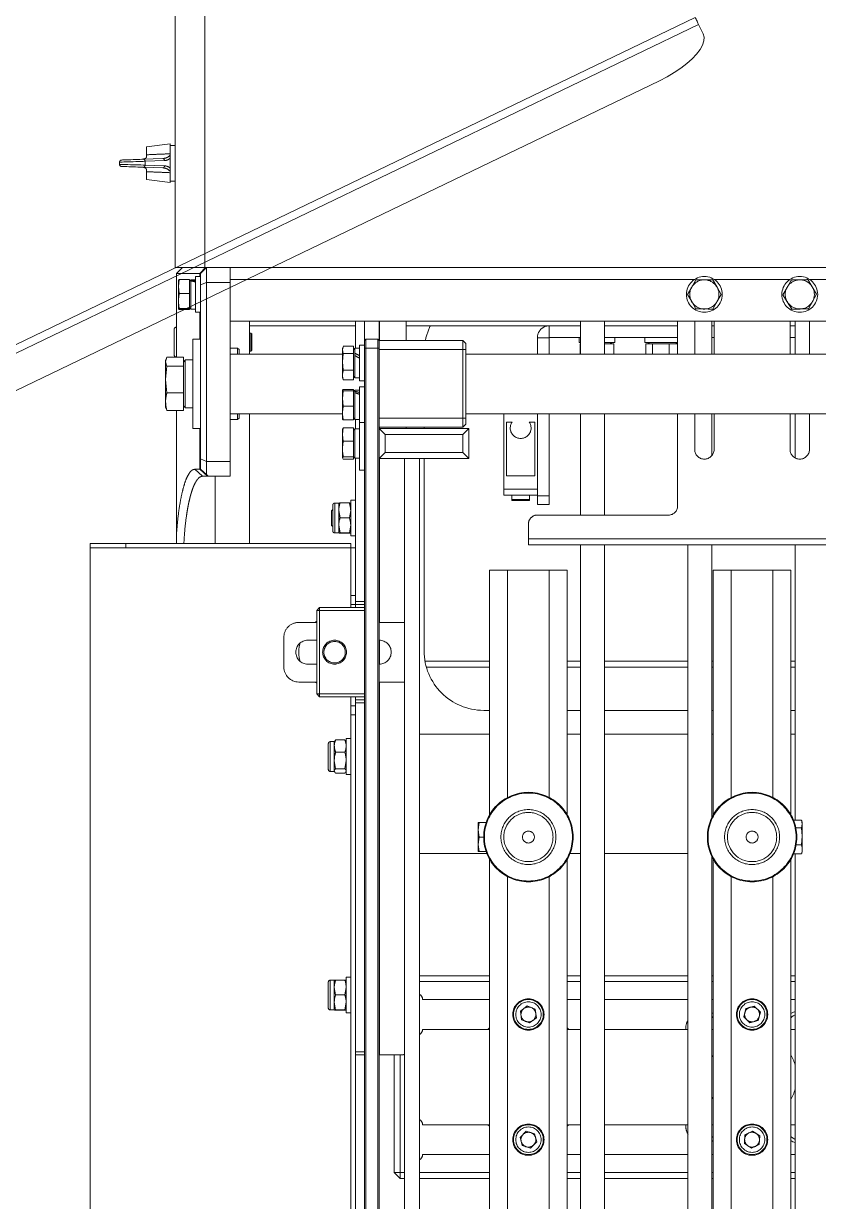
# Model space of a CAD drawing. Extents: x -681219 to -550379, y -242630 to -158199.
# Drawn here: x -668272.7 to -668006.2, y -214919 to -214524 of the extents above; entities that cross this region are included whole.
import ezdxf

# ---------------------------------------------------------------- set-up
doc = ezdxf.new("R2010")
doc.units = 0
doc.header["$LTSCALE"] = 1000
doc.linetypes.add('DASHED2', pattern=[9.525, 6.35, -3.175])
doc.linetypes.add('HIDDEN', pattern=[9.525, 6.35, -3.175])
doc.layers.get('0').update_dxf_attribs({"linetype": 'CONTINUOUS'})
doc.layers.add('future', color=4, linetype='DASHED2', lineweight=0)

# ---------------------------------------------------------------- blocks, each defined once
blk = doc.blocks.new('A$Caddf9ae6')
at = {"color": 0, "linetype": 'HIDDEN'}
for p, q in [((-707.5, 613.5), (-707.5, 263.5)), ((-693.5, 457.82), (-693.5, 613.5)), ((-689.5, 613.5), (-689.5, 263.5)), ((-738.5, 534.5), (-738.5, 342.5)), ((-718.5, 342.5), (-718.5, 534.5)), ((-782.5, 363.5), (-782.5, 513.5)), ((-780.49, 513.5), (-780.49, 363.5)), ((-700.85, 458.79), (-703.33, 457.43)), ((-701.1, 458.7), (-701.39, 458.51)), ((-700.36, 459.08), (-701.1, 458.7)), ((-698.37, 460.15), (-700.85, 458.79)), ((-695.96, 458.68), (-698.37, 460.15)), ((-693.55, 457.21), (-695.96, 458.68)), ((-886, 455.1), (-886.14, 455.07)), ((-886.14, 452.4), (-886.14, 455.07)), ((-885.39, 455.35), (-886.01, 455.13)), ((-884.61, 455.35), (-885.39, 455.35)), ((-884.61, 455.35), (-880.26, 455.35)), ((-883.08, 455.07), (-880.26, 455.35)), ((-883.08, 453.28), (-883.08, 455.07)), ((-880.26, 455.35), (-877.44, 455.07)), ((-876.15, 455.35), (-880.26, 455.35)), ((-877.44, 455.07), (-876.15, 455.35)), ((-877.44, 453.19), (-877.44, 455.07)), ((-876.15, 455.35), (-874.86, 455.07)), ((-875.61, 455.35), (-876.15, 455.35)), ((-874.99, 455.13), (-875.61, 455.35)), ((-874.86, 452.4), (-874.86, 455.07)), ((-738.5, 457.75), (-750.5, 457.75)), ((-707.5, 457.75), (-718.5, 457.75)), ((-703.44, 454.64), (-703.43, 454.17)), ((-693.6, 453.9), (-693.56, 454.49)), ((-693.56, 454.49), (-693.59, 455.02)), ((-1125.61, 453), (-886.14, 453)), ((-1123.02, 451.5), (-887.98, 451.5)), ((-995, 451.5), (-995, 453)), ((-993, 453), (-993, 451.5)), ((-987, 453), (-987, 451.5)), ((-982.68, 452.2), (-982.99, 453)), ((-982.29, 451.5), (-982.68, 452.2)), ((-981.89, 453), (-981.49, 452.3)), ((-981.77, 452.88), (-981.82, 453)), ((-981.49, 452.3), (-981.77, 452.88)), ((-981.13, 451.77), (-981.49, 452.3)), ((-981.49, 452.3), (-981.02, 451.5)), ((-980.9, 451.5), (-981.13, 451.77)), ((-977, 451.5), (-977, 453)), ((-945, 453), (-945, 451.5)), ((-941.1, 451.5), (-940.87, 451.77)), ((-940.98, 451.5), (-940.52, 452.3)), ((-940.87, 451.77), (-940.52, 452.3)), ((-940.52, 452.3), (-940.11, 453)), ((-940.23, 452.88), (-940.52, 452.3)), ((-940.18, 453), (-940.23, 452.88)), ((-939.32, 452.2), (-939.71, 451.5)), ((-939.01, 453), (-939.32, 452.2)), ((-935, 451.5), (-935, 453)), ((-929, 451.5), (-929, 453)), ((-927, 453), (-927, 451.5)), ((-874.86, 453), (-782.5, 453)), ((-873.02, 451.5), (-791, 451.5)), ((-846, 453), (-846, 451.5)), ((-838, 451.5), (-838, 453)), ((-823.5, 451.5), (-823.5, 453)), ((-821.5, 453), (-821.5, 451.5)), ((-791, 445.5), (-791, 451.5)), ((-753.38, 453), (-738.5, 453)), ((-750.5, 451.25), (-738.5, 451.25)), ((-718.5, 453), (-707.5, 453)), ((-718.5, 451.25), (-707.5, 451.25)), ((-713, 451.25), (-713, 453)), ((-709, 451.25), (-709, 453)), ((-703.45, 451.79), (-701.04, 450.32)), ((-696.15, 450.21), (-693.67, 451.57)), ((-693.5, 425.82), (-693.5, 451.18)), ((-701.04, 450.32), (-698.63, 448.85)), ((-698.63, 448.85), (-696.15, 450.21)), ((-1117.23, 445.5), (-893.77, 445.5)), ((-867.23, 445.5), (-791, 445.5)), ((-791, 431.5), (-791, 445.5)), ((-984.88, 438.31), (-983.6, 440.9)), ((-983.6, 440.9), (-980.72, 441.09)), ((-980.72, 441.09), (-979.12, 438.69)), ((-979.12, 438.69), (-980.4, 436.1)), ((-942.79, 437.75), (-942.04, 440.54)), ((-942.04, 440.54), (-939.25, 441.29)), ((-939.25, 441.29), (-937.21, 439.25)), ((-937.21, 439.25), (-937.96, 436.46)), ((-983.28, 435.91), (-984.88, 438.31)), ((-980.4, 436.1), (-983.28, 435.91)), ((-940.75, 435.71), (-942.79, 437.75)), ((-937.96, 436.46), (-940.75, 435.71)), ((-1117.23, 431.5), (-893.77, 431.5)), ((-867.23, 431.5), (-791, 431.5)), ((-791, 425.5), (-791, 431.5)), ((-700.96, 426.73), (-703.4, 425.31)), ((-698.52, 428.15), (-700.96, 426.73)), ((-696.07, 426.74), (-698.52, 428.15)), ((-693.62, 425.34), (-696.07, 426.74)), ((-887.04, 425), (-1123.96, 425)), ((-1123.02, 425.5), (-887.98, 425.5)), ((-995, 425), (-995, 425.5)), ((-993, 425.5), (-993, 425)), ((-987, 425.5), (-987, 425)), ((-982.29, 425.5), (-982.58, 425)), ((-981.02, 425.5), (-981.31, 425)), ((-981.29, 425), (-981.13, 425.23)), ((-981.13, 425.23), (-980.9, 425.5)), ((-977, 425), (-977, 425.5)), ((-968.48, 425.5), (-967.54, 425)), ((-954.46, 425), (-953.52, 425.5)), ((-945, 425.5), (-945, 425)), ((-941.1, 425.5), (-940.87, 425.23)), ((-940.69, 425), (-940.98, 425.5)), ((-940.87, 425.23), (-940.71, 425)), ((-939.71, 425.5), (-939.68, 425.47)), ((-939.68, 425.47), (-939.42, 425)), ((-935, 425), (-935, 425.5)), ((-929, 425), (-929, 425.5)), ((-927, 425.5), (-927, 425)), ((-782.5, 425), (-873.96, 425)), ((-873.02, 425.5), (-791, 425.5)), ((-846, 425.5), (-846, 425)), ((-838, 425), (-838, 425.5)), ((-823.5, 425), (-823.5, 425.5)), ((-821.5, 425.5), (-821.5, 425)), ((-738.5, 425), (-752.58, 425)), ((-738.5, 425.75), (-750.5, 425.75)), ((-707.5, 425.75), (-718.5, 425.75)), ((-707.5, 425), (-718.5, 425)), ((-713, 425), (-713, 425.75)), ((-709, 425), (-709, 425.75)), ((-693.56, 422.49), (-693.59, 423.07)), ((-750.5, 419.25), (-738.5, 419.25)), ((-730.06, 167), (-607.95, 420.55)), ((-605.62, 419.43), (-727.58, 166.2)), ((-718.5, 419.25), (-707.5, 419.25)), ((-703.44, 422.63), (-703.43, 422.13)), ((-703.38, 419.66), (-700.93, 418.26)), ((-696.04, 418.27), (-693.6, 419.69)), ((-693.59, 421.96), (-693.56, 422.49)), ((-693.5, 263.5), (-693.5, 419.18)), ((-611.15, 422.1), (-607.95, 420.55)), ((-1186.5, 417), (-782.5, 417)), ((-995, 389), (-995, 417)), ((-993, 417), (-993, 389)), ((-987, 417), (-987, 389)), ((-977.25, 416.25), (-977, 416.26)), ((-977, 389), (-977, 417)), ((-945, 417), (-945, 389)), ((-935, 389), (-935, 417)), ((-929, 389), (-929, 417)), ((-927, 417), (-927, 389)), ((-886, 417), (-886, 389)), ((-846, 417), (-846, 389)), ((-838, 389), (-838, 417)), ((-823.5, 389), (-823.5, 417)), ((-821.5, 417), (-821.5, 389)), ((-701.24, 418.39), (-700.68, 418.07)), ((-700.93, 418.26), (-698.48, 416.85)), ((-698.48, 416.85), (-696.04, 418.27)), ((-769.5, 413.5), (-738.5, 413.5)), ((-718.5, 413.5), (-707.5, 413.5)), ((-715.1, 413.5), (-715.1, 412.82)), ((-714.6, 412.94), (-715.1, 413.44)), ((-715.1, 412.82), (-715.1, 411.97)), ((-715.1, 411.97), (-715.1, 410.68)), ((-714.6, 413.5), (-714.6, 402.5)), ((-713, 389), (-713, 413.5)), ((-709, 389), (-709, 413.5)), ((-772.5, 366.5), (-772.5, 410.5)), ((-740.28, 171.92), (-626.85, 407.46)), ((-718.5, 410.42), (-718.47, 410.68)), ((-715.1, 410.68), (-718.47, 410.68)), ((-715.1, 410.68), (-715.1, 408.57)), ((-715.1, 408.57), (-715.1, 407.18)), ((-715.1, 407.18), (-715.1, 405.08)), ((-718.47, 405.08), (-718.5, 405.34)), ((-715.1, 405.08), (-718.47, 405.08)), ((-715.1, 405.08), (-715.1, 404.26)), ((-715.1, 403.56), (-714.6, 404.06)), ((-715.1, 403.72), (-715.1, 402.9)), ((-715.1, 402.9), (-718.47, 402.9)), ((-714.6, 402.5), (-713, 402.5)), ((-715.1, 392.1), (-718.47, 392.1)), ((-715.1, 392.1), (-715.1, 390.82)), ((-714.6, 390.94), (-715.1, 391.44)), ((-714.6, 392.5), (-714.6, 389)), ((-713, 392.5), (-714.6, 392.5)), ((-782.5, 389), (-1186.5, 389)), ((-738.5, 389), (-772.5, 389)), ((-707.5, 389), (-718.5, 389)), ((-715.1, 390.82), (-715.1, 389.97)), ((-715.1, 389.97), (-715.1, 389)), ((-1192.5, 381), (-782.5, 381)), ((-995, 376.5), (-995, 381)), ((-993, 381), (-993, 376.5)), ((-987, 381), (-987, 376.5)), ((-977, 376.5), (-977, 381)), ((-945, 381), (-945, 376.5)), ((-935, 376.5), (-935, 381)), ((-929, 376.5), (-929, 381)), ((-927, 381), (-927, 376.5)), ((-886, 381), (-886, 377.46)), ((-846, 381), (-846, 376.5)), ((-838, 376.5), (-838, 381)), ((-823.5, 376.5), (-823.5, 381)), ((-821.5, 381), (-821.5, 376.5)), ((-772.5, 381), (-738.5, 381)), ((-718.5, 381), (-707.5, 381)), ((-715.1, 380.9), (-718.47, 380.9)), ((-715.1, 381), (-715.1, 380.9)), ((-714.6, 381), (-714.6, 380.5)), ((-714.6, 380.5), (-713, 380.5)), ((-713, 370.51), (-713, 381)), ((-709, 322.5), (-709, 381)), ((-1123.02, 376.5), (-887.98, 376.5)), ((-977.49, 376.5), (-977, 377.1)), ((-945, 377.1), (-944.51, 376.5)), ((-873.02, 376.5), (-791, 376.5)), ((-791, 370.5), (-791, 376.5)), ((-1117.23, 370.5), (-893.77, 370.5)), ((-867.23, 370.5), (-791, 370.5)), ((-791, 356.5), (-791, 370.5)), ((-769, 366.5), (-769, 370.5)), ((-769, 370.5), (-766, 370.5)), ((-766, 370.5), (-766, 366.5)), ((-766, 370.5), (-738.5, 370.5)), ((-718.5, 370.5), (-713.01, 370.5)), ((-713.01, 366.5), (-713.01, 370.5)), ((-713, 370.51), (-709, 370.51)), ((-984.8, 364.21), (-982.78, 366.28)), ((-984.01, 361.43), (-984.8, 364.21)), ((-982.78, 366.28), (-979.99, 365.57)), ((-979.99, 365.57), (-979.2, 362.79)), ((-942.86, 363.88), (-941.1, 366.17)), ((-941.76, 361.21), (-942.86, 363.88)), ((-941.1, 366.17), (-938.24, 365.79)), ((-938.24, 365.79), (-937.14, 363.12)), ((-780.49, 363.5), (-782.5, 363.5)), ((-780.49, 363.5), (-775.5, 363.5)), ((-766, 366.5), (-769, 366.5)), ((-767.64, 363.9), (-767.64, 357.9)), ((-767.64, 363.9), (-767.3, 363.9)), ((-767.3, 357.9), (-767.3, 363.9)), ((-767.3, 363.9), (-765.8, 363.9)), ((-766, 366.5), (-738.5, 366.5)), ((-765.8, 355.3), (-765.8, 366.5)), ((-763.8, 366.5), (-763.8, 355.3)), ((-741.3, 365.65), (-759.3, 365.65)), ((-759.3, 365.65), (-759.3, 356.15)), ((-741.3, 363.77), (-741.3, 365.65)), ((-718.5, 366.5), (-713.01, 366.5)), ((-981.22, 360.72), (-984.01, 361.43)), ((-979.2, 362.79), (-981.22, 360.72)), ((-938.9, 360.83), (-941.76, 361.21)), ((-937.14, 363.12), (-938.9, 360.83)), ((-1117.23, 356.5), (-893.77, 356.5)), ((-867.23, 356.5), (-791, 356.5)), ((-791, 350.5), (-791, 356.5)), ((-767.3, 357.9), (-767.64, 357.9)), ((-767.3, 357.9), (-765.8, 357.9)), ((-759.3, 356.15), (-741.3, 356.15)), ((-741.3, 356.15), (-741.3, 358.03)), ((-763.8, 355.3), (-765.8, 355.3)), ((-738.5, 355.3), (-763.8, 355.3)), ((-1123.02, 350.5), (-887.98, 350.5)), ((-995, 327), (-995, 350.5)), ((-993, 350.5), (-993, 327)), ((-987, 350.5), (-987, 328)), ((-977, 349.9), (-977.49, 350.5)), ((-977, 328), (-977, 350.5)), ((-945, 350.5), (-945, 328)), ((-944.51, 350.5), (-945, 349.9)), ((-935, 328), (-935, 350.5)), ((-929, 327), (-929, 350.5)), ((-927, 350.5), (-927, 327)), ((-886, 349.54), (-886, 327)), ((-885.39, 349.32), (-885.39, 346.93)), ((-880.5, 348.5), (-880.5, 346.93)), ((-875.61, 349.32), (-875.61, 346.93)), ((-873.02, 350.5), (-791, 350.5)), ((-846, 350.5), (-846, 327)), ((-838, 348.5), (-838, 350.5)), ((-823.5, 329.27), (-823.5, 350.5)), ((-821.5, 350.5), (-821.5, 328.81)), ((-882.95, 346.65), (-885.39, 346.93)), ((-885.39, 346.65), (-882.95, 346.65)), ((-880.5, 346.93), (-882.95, 346.65)), ((-882.95, 346.65), (-878.06, 346.65)), ((-878.06, 346.65), (-880.5, 346.93)), ((-875.61, 346.93), (-878.06, 346.65)), ((-875.61, 346.65), (-878.06, 346.65)), ((-753.5, 313.5), (-753.5, 343.5)), ((-753.5, 343.5), (-751.5, 341.5)), ((-753.5, 343.5), (-743.5, 343.5)), ((-751.5, 341.5), (-751.5, 315.5)), ((-745.5, 341.5), (-751.5, 341.5)), ((-745.5, 341.5), (-743.5, 343.5)), ((-745.5, 315.5), (-745.5, 341.5)), ((-743.5, 343.5), (-743.5, 313.5)), ((-743, 341.5), (-742, 342.5)), ((-740, 341.5), (-743, 341.5)), ((-743, 313.5), (-743, 341.5)), ((-742, 342.5), (-740, 342.5)), ((-740, 341.5), (-740, 342.5)), ((-740, 342.5), (-717, 342.5)), ((-740, 341.5), (-740, 313.5)), ((-717, 341.5), (-740, 341.5)), ((-717, 342.5), (-715, 342.5)), ((-717, 342.5), (-717, 341.5)), ((-717, 313.5), (-717, 341.5)), ((-714, 341.5), (-717, 341.5)), ((-715, 342.5), (-714, 341.5)), ((-714, 341.5), (-714, 313.5)), ((-818, 328.5), (-753.5, 328.5)), ((-743.5, 328.5), (-743, 328.5)), ((-753.5, 327), (-1228.5, 327)), ((-1228.5, 322), (-753.5, 322)), ((-995, 320.5), (-995, 322)), ((-995, 320.5), (-993, 318.5)), ((-993, 320.5), (-995, 320.5)), ((-993, 322), (-993, 320.5)), ((-993, 320.5), (-953.5, 320.5)), ((-993, 320.5), (-993, 318.5)), ((-953.5, 313.51), (-953.5, 321.5)), ((-828.5, 322), (-828.5, 313.5)), ((-808.5, 313.5), (-808.5, 322)), ((-743.5, 322.5), (-743, 322.5)), ((-714, 322.5), (-707.5, 322.5)), ((-953.5, 318.5), (-993, 318.5)), ((-1250.5, 313.5), (-741.66, 313.5)), ((-716.5, 313), (-1250.5, 313)), ((-953.5, 313.5), (-953.5, 313.51)), ((-953.5, 313.51), (-828.5, 313.51)), ((-822.5, 313.51), (-814.5, 313.51)), ((-808.5, 313.51), (-753.5, 313.51)), ((-753.5, 313.5), (-751.5, 315.5)), ((-751.5, 315.5), (-745.5, 315.5)), ((-745.5, 315.5), (-743.5, 313.5)), ((-743.5, 313.51), (-743, 313.51)), ((-740, 313.5), (-741.66, 313.5)), ((-717, 313.5), (-740, 313.5)), ((-714, 313.5), (-717, 313.5)), ((-716.5, 313.5), (-716.5, 313)), ((-713.5, 313), (-716.5, 313)), ((-716.5, 309), (-716.5, 313)), ((-714, 313.51), (-707.5, 313.51)), ((-714, 313.5), (-707.5, 313.5)), ((-714, 313.5), (-713.5, 313)), ((-713.96, 313.46), (-707.5, 313.46)), ((-713.5, 313), (-713.5, 309)), ((-1250.5, 309), (-716.5, 309)), ((-716.5, 308.5), (-1250.5, 308.5)), ((-953.5, 305.5), (-953.5, 308.5)), ((-952.5, 308.5), (-952.5, 305.5)), ((-835.5, 305.5), (-835.5, 308.5)), ((-834.5, 308.5), (-834.5, 305.5)), ((-833.5, 293.5), (-833.5, 308.5)), ((-832.5, 308.5), (-832.5, 293.5)), ((-804.5, 293.5), (-804.5, 308.5)), ((-803.5, 308.5), (-803.5, 293.5)), ((-802.5, 305.5), (-802.5, 308.5)), ((-801.5, 308.5), (-801.5, 305.5)), ((-757.5, 308.5), (-757.5, 306.9)), ((-741.5, 308.5), (-741.5, 306.9)), ((-729.5, 306.9), (-729.5, 308.5)), ((-727.5, 308.5), (-727.5, 306.9)), ((-716.5, 309), (-713.5, 309)), ((-716.5, 309), (-716.5, 308.5)), ((-714, 308.5), (-716.5, 308.5)), ((-715.5, 306.9), (-715.5, 308.5)), ((-713.5, 309), (-714, 308.5)), ((-714, 308.5), (-707.5, 308.5)), ((-714, 308.5), (-707.5, 308.5)), ((-839.51, 305.5), (-1179.51, 305.5)), ((-839.51, 304), (-839.51, 305.5)), ((-839.51, 305.5), (-836.51, 305.5)), ((-836.51, 305.5), (-835.5, 305.5)), ((-836.51, 305.5), (-836.51, 304)), ((-834.5, 305.5), (-835.5, 305.5)), ((-834.5, 305.5), (-833.51, 305.5)), ((-833.51, 305.5), (-833.51, 304)), ((-833.5, 305.5), (-833.51, 305.5)), ((-803.5, 305.5), (-802.51, 305.5)), ((-802.51, 304), (-802.51, 305.5)), ((-802.51, 305.5), (-799.51, 305.5)), ((-799.51, 305.5), (-799.51, 304)), ((-783.51, 305.5), (-799.51, 305.5)), ((-783.51, 305.5), (-753.44, 305.5)), ((-783.51, 304), (-783.51, 305.5)), ((-779.5, 305.5), (-779.5, 303.9)), ((-767.5, 303.9), (-767.5, 305.5)), ((-751.94, 306.9), (-757.5, 306.9)), ((-753.72, 304.8), (-753.72, 301.43)), ((-753.72, 304.8), (-753.44, 304.8)), ((-753.44, 306.9), (-753.44, 305.3)), ((-743.56, 305.3), (-753.44, 305.3)), ((-752.94, 305.3), (-753.44, 304.8)), ((-753.44, 304.8), (-753.26, 304.8)), ((-753.26, 304.8), (-752.98, 304.8)), ((-752.98, 304.8), (-752.98, 301.43)), ((-752.98, 304.8), (-751.02, 304.8)), ((-741.5, 306.9), (-751.94, 306.9)), ((-749.72, 304.8), (-747.76, 304.8)), ((-747.76, 304.8), (-747.76, 301.43)), ((-747.76, 304.8), (-746.08, 304.8)), ((-746.08, 304.8), (-744.96, 304.8)), ((-744.96, 304.8), (-743.28, 304.8)), ((-743.56, 304.8), (-744.06, 305.3)), ((-743.56, 305.3), (-743.56, 306.9)), ((-743.56, 305.5), (-740.46, 305.5)), ((-743.28, 304.8), (-743.28, 301.43)), ((-729.5, 306.9), (-741.5, 306.9)), ((-740.6, 304.8), (-740.6, 301.43)), ((-740.6, 304.8), (-738.86, 304.8)), ((-740.46, 305.5), (-740.46, 306.9)), ((-740.44, 306.9), (-740.44, 305.3)), ((-740.44, 305.3), (-731.43, 305.3)), ((-739.94, 305.3), (-740.42, 304.82)), ((-737.7, 304.8), (-735.95, 304.8)), ((-735.95, 304.8), (-735.95, 301.43)), ((-735.95, 304.8), (-734.04, 304.8)), ((-734.04, 304.8), (-732.77, 304.8)), ((-732.77, 304.8), (-730.85, 304.8)), ((-730.98, 305.3), (-731.4, 305.3)), ((-730.58, 304.82), (-731.06, 305.3)), ((-730.98, 305.3), (-730.56, 305.3)), ((-730.85, 304.8), (-730.85, 301.43)), ((-730.85, 304.8), (-730.68, 304.8)), ((-730.68, 304.8), (-730.57, 304.8)), ((-730.57, 304.8), (-730.4, 304.8)), ((-730.56, 305.3), (-730.56, 306.9)), ((-730.4, 304.8), (-730.4, 301.43)), ((-715.5, 306.9), (-727.5, 306.9)), ((-727.13, 304.8), (-727.13, 301.43)), ((-727.13, 304.8), (-725.93, 304.8)), ((-726.44, 306.9), (-726.44, 305.3)), ((-726.44, 305.3), (-719.03, 305.3)), ((-725.94, 305.3), (-726.44, 304.8)), ((-725.14, 304.8), (-723.94, 304.8)), ((-723.94, 304.8), (-723.94, 301.43)), ((-723.94, 304.8), (-721.82, 304.8)), ((-721.82, 304.8), (-720.43, 304.8)), ((-720.43, 304.8), (-718.31, 304.8)), ((-718.53, 305.3), (-719.03, 305.3)), ((-718.28, 305.3), (-718.53, 305.3)), ((-718.31, 304.8), (-718.31, 301.43)), ((-718.31, 304.8), (-717.39, 304.8)), ((-718.28, 305.3), (-716.56, 305.3)), ((-717.39, 304.8), (-716.79, 304.8)), ((-716.56, 304.8), (-717.06, 305.3)), ((-716.79, 304.8), (-715.87, 304.8)), ((-716.56, 305.3), (-716.56, 306.9)), ((-716.54, 306.9), (-716.54, 305.5)), ((-716.54, 305.5), (-707.5, 305.5)), ((-715.87, 304.8), (-715.87, 301.43)), ((-709, 270), (-709, 305.5)), ((-939.5, 303.99), (-1181.51, 303.99)), ((-839.51, 304), (-1179.51, 304)), ((-939.5, 304), (-939.5, 302.4)), ((-939.5, 302.4), (-927.5, 302.4)), ((-938.55, 301.95), (-938.55, 298.85)), ((-938.5, 302.4), (-938.5, 302.4)), ((-938.45, 301.95), (-935.92, 302.4)), ((-938.45, 301.95), (-938.45, 298.85)), ((-933.4, 301.95), (-930.92, 302.4)), ((-933.4, 301.95), (-933.4, 298.85)), ((-928.5, 302.4), (-928.5, 302.4)), ((-928.45, 301.95), (-928.45, 298.85)), ((-927.5, 302.4), (-927.5, 304)), ((-859.5, 303.99), (-927.5, 303.99)), ((-859.5, 304), (-859.5, 302.4)), ((-859.5, 302.4), (-847.5, 302.4)), ((-859.08, 301.95), (-858.68, 302.19)), ((-859.08, 301.95), (-859.08, 298.85)), ((-858.5, 302.4), (-858.72, 302.27)), ((-857.58, 301.95), (-854.79, 302.4)), ((-857.58, 301.95), (-857.58, 298.85)), ((-852, 301.95), (-852, 298.85)), ((-848.28, 302.27), (-848.5, 302.4)), ((-847.92, 301.95), (-848.32, 302.19)), ((-847.92, 301.95), (-847.92, 298.85)), ((-847.5, 302.4), (-847.5, 304)), ((-833.5, 303.99), (-847.5, 303.99)), ((-836.51, 304), (-839.51, 304)), ((-833.51, 304), (-836.51, 304)), ((-833.51, 304), (-833.5, 304)), ((-802.51, 304), (-803.5, 304)), ((-783.51, 303.99), (-803.5, 303.99)), ((-799.51, 304), (-802.51, 304)), ((-783.51, 304), (-799.51, 304)), ((-783.51, 304), (-783.51, 303.99)), ((-783.5, 303.99), (-783.51, 303.99)), ((-783.51, 303.99), (-783.51, 216.5)), ((-782, 303.99), (-783.5, 303.99)), ((-783.5, 303.99), (-783.5, 228.5)), ((-782, 303.99), (-782, 228.5)), ((-779.5, 303.9), (-767.5, 303.9)), ((-778.55, 303.45), (-778.55, 300.35)), ((-778.5, 303.9), (-778.5, 303.9)), ((-778.45, 303.45), (-775.92, 303.9)), ((-778.45, 303.45), (-778.45, 300.35)), ((-778.45, 300.35), (-775.92, 299.9)), ((-773.4, 303.45), (-770.92, 303.9)), ((-773.4, 303.45), (-773.4, 300.35)), ((-773.4, 300.35), (-770.92, 299.9)), ((-768.5, 303.9), (-768.5, 303.9)), ((-768.45, 303.45), (-768.45, 300.35)), ((-753.35, 301.15), (-753.72, 301.43)), ((-752.98, 301.43), (-753.35, 301.15)), ((-750.37, 301.15), (-753.35, 301.15)), ((-750.37, 301.15), (-745.52, 301.15)), ((-745.52, 301.15), (-747.76, 301.43)), ((-743.28, 301.43), (-745.52, 301.15)), ((-745.52, 301.15), (-743.61, 301.15)), ((-743.65, 301.15), (-743.28, 301.43)), ((-740.6, 301.43), (-740.37, 301.15)), ((-738.28, 301.15), (-740.38, 301.15)), ((-738.5, 301.15), (-738.5, 263.5)), ((-738.28, 301.15), (-733.4, 301.15)), ((-733.4, 301.15), (-735.95, 301.43)), ((-730.85, 301.43), (-733.4, 301.15)), ((-733.4, 301.15), (-730.63, 301.15)), ((-730.63, 301.15), (-730.85, 301.43)), ((-730.4, 301.43), (-730.63, 301.15)), ((-727.13, 301.43), (-726.92, 301.38)), ((-726.93, 301.35), (-726.39, 301.15)), ((-726.39, 301.15), (-725.53, 301.15)), ((-725.53, 301.15), (-721.12, 301.15)), ((-721.12, 301.15), (-723.94, 301.43)), ((-718.31, 301.43), (-721.12, 301.15)), ((-721.12, 301.15), (-717.09, 301.15)), ((-718.5, 263.5), (-718.5, 301.15)), ((-717.09, 301.15), (-718.31, 301.43)), ((-716.08, 301.38), (-717.09, 301.15)), ((-716.61, 301.15), (-717.09, 301.15)), ((-716.61, 301.15), (-716.07, 301.35)), ((-938.5, 298.4), (-935.92, 298.4)), ((-938.5, 298.4), (-938.5, 297.07)), ((-938.5, 298.4), (-938.5, 298.4)), ((-928.5, 297.07), (-938.5, 297.07)), ((-938.45, 298.85), (-935.92, 298.4)), ((-929.17, 296.4), (-937.83, 296.4)), ((-935.92, 298.4), (-930.92, 298.4)), ((-933.4, 298.85), (-930.92, 298.4)), ((-928.5, 298.4), (-930.92, 298.4)), ((-928.5, 297.07), (-928.5, 298.4)), ((-928.5, 298.4), (-928.5, 298.4)), ((-859.08, 298.85), (-858.33, 298.4)), ((-858.72, 298.53), (-858.5, 298.4)), ((-858.33, 298.4), (-858.5, 298.4)), ((-858.5, 298.4), (-858.5, 297.07)), ((-848.5, 297.07), (-858.5, 297.07)), ((-858.33, 298.4), (-854.79, 298.4)), ((-849.17, 296.4), (-857.83, 296.4)), ((-857.58, 298.85), (-854.79, 298.4)), ((-854.79, 298.4), (-849.96, 298.4)), ((-849.96, 298.4), (-848.5, 298.4)), ((-848.5, 298.4), (-848.28, 298.53)), ((-848.5, 297.07), (-848.5, 298.4)), ((-847.92, 298.85), (-848.32, 298.61)), ((-778.5, 299.9), (-775.92, 299.9)), ((-778.5, 299.9), (-778.5, 298.57)), ((-778.5, 299.9), (-778.5, 299.9)), ((-768.5, 298.57), (-778.5, 298.57)), ((-769.17, 297.9), (-777.83, 297.9)), ((-776.36, 297.9), (-775.96, 297.5)), ((-771.04, 297.5), (-775.96, 297.5)), ((-775.92, 299.9), (-770.92, 299.9)), ((-771.04, 297.5), (-770.64, 297.9)), ((-768.5, 299.9), (-770.92, 299.9)), ((-768.5, 298.57), (-768.5, 299.9)), ((-768.5, 299.9), (-768.5, 299.9)), ((-832.5, 293.5), (-833.5, 293.5)), ((-832.5, 292.5), (-833.5, 293.5)), ((-832.5, 293.5), (-804.5, 293.5)), ((-832.5, 292.5), (-832.5, 293.5)), ((-804.5, 292.5), (-832.5, 292.5)), ((-828.62, 292.05), (-828.89, 292.5)), ((-828.5, 292.5), (-828.5, 286.5)), ((-822.5, 292.5), (-822.5, 289.5)), ((-814.5, 289.5), (-814.5, 292.5)), ((-808.5, 286.5), (-808.5, 292.5)), ((-808.11, 292.5), (-808.5, 291.87)), ((-803.5, 293.5), (-804.5, 293.5)), ((-804.5, 292.5), (-804.5, 293.5)), ((-804.5, 292.5), (-803.5, 293.5)), ((-828.5, 291.87), (-828.62, 292.05)), ((-823.5, 281.5), (-813.5, 281.5)), ((-782, 270), (-738.5, 270)), ((-718.5, 270), (-707.5, 270)), ((-717.25, 270.7), (-717.5, 270.45)), ((-717.27, 270.45), (-717.5, 270.45)), ((-717.5, 270.45), (-717.5, 270)), ((-711.5, 270.45), (-717.27, 270.45)), ((-717.25, 270.7), (-717.04, 270.7)), ((-717.04, 270.7), (-711.75, 270.7)), ((-711.5, 270.45), (-711.75, 270.7)), ((-711.5, 270), (-711.5, 270.45)), ((-740, 266.5), (-740.5, 266)), ((-738.5, 266), (-740.5, 266)), ((-740.5, 266), (-740.5, 263.5)), ((-740, 266.5), (-738.5, 266.5)), ((-718.5, 266.5), (-717, 266.5)), ((-716.5, 266), (-718.5, 266)), ((-716.5, 266), (-717, 266.5)), ((-716.5, 263.5), (-716.5, 266)), ((-759.5, 256.15), (-759.5, 263.5)), ((-759.5, 263.5), (-754.5, 263.5)), ((-754.5, 263.5), (-754.5, 255.5)), ((-694.5, 263.5), (-754.5, 263.5)), ((-707.5, 263.5), (-693.5, 263.5)), ((-694.5, 255.5), (-694.5, 263.5)), ((-689.5, 263.5), (-693.5, 263.5)), ((-689.5, 263.5), (-689.5, 255.5)), ((-759.5, 258.5), (-782, 258.5)), ((-759.5, 256.15), (-758.92, 255.5)), ((-759.5, 255.91), (-759.5, 256.15)), ((-759.5, 255.91), (-757.15, 253.31)), ((-759.5, 254.2), (-759.5, 255.91)), ((-759.5, 254.2), (-757.15, 251.6)), ((-758.92, 255.5), (-754.5, 255.5)), ((-758.92, 255.5), (-757.15, 253.5)), ((-753.67, 253.5), (-757.15, 253.5)), ((-757.15, 253.5), (-757.15, 253.31)), ((-757.15, 253.31), (-757.15, 251.6)), ((-757.15, 253.31), (-743.5, 253.31)), ((-754.5, 255.5), (-694.5, 255.5)), ((-754.5, 255.5), (-753.67, 253.5)), ((-695.33, 253.5), (-753.67, 253.5)), ((-743.5, 253.5), (-743.5, 251)), ((-713.5, 251), (-713.5, 253.5)), ((-713.5, 253.31), (-704.5, 253.31)), ((-704.5, 253.5), (-704.5, 251.9)), ((-694.5, 255.5), (-695.33, 253.5)), ((-691.5, 253.5), (-695.33, 253.5)), ((-694.5, 255.5), (-689.5, 255.5)), ((-692.5, 251.9), (-692.5, 253.5)), ((-692.5, 253.31), (-691.5, 253.31)), ((-689.5, 255.5), (-691.5, 253.5)), ((-689.5, 255.27), (-691.5, 253.31)), ((-691.5, 253.31), (-691.5, 253.5)), ((-691.5, 245.5), (-691.5, 253.31)), ((-689.5, 255.5), (-689.5, 255)), ((-689.5, 255), (-689.5, 245)), ((-417.5, 255), (-689.5, 255)), ((-734.23, 251), (-743.5, 251)), ((-736.55, 251), (-736.55, 248.4)), ((-713.5, 251), (-734.23, 251)), ((-720.45, 248.4), (-720.45, 251)), ((-700.79, 251.9), (-704.5, 251.9)), ((-703.51, 249.8), (-703.51, 246.43)), ((-703.51, 249.8), (-703.42, 249.8)), ((-703.44, 251.9), (-703.44, 250.3)), ((-693.93, 250.3), (-703.44, 250.3)), ((-702.94, 250.3), (-703.42, 249.82)), ((-703.35, 249.8), (-703.26, 249.8)), ((-703.26, 249.8), (-703.26, 246.43)), ((-703.26, 249.8), (-701.37, 249.8)), ((-692.5, 251.9), (-700.79, 251.9)), ((-700.13, 249.8), (-698.24, 249.8)), ((-698.24, 249.8), (-698.24, 246.43)), ((-698.24, 249.8), (-696.45, 249.8)), ((-696.45, 249.8), (-695.27, 249.8)), ((-695.27, 249.8), (-693.49, 249.8)), ((-693.58, 249.82), (-694.06, 250.3)), ((-693.66, 250.3), (-693.93, 250.3)), ((-693.56, 250.3), (-693.66, 250.3)), ((-693.56, 250.3), (-693.56, 251.9)), ((-693.49, 249.8), (-693.49, 246.43)), ((-778.78, 245.5), (-782, 245.5)), ((-778.78, 245.5), (-737.43, 245.5)), ((-737.43, 247.8), (-737.43, 242.26)), ((-737.43, 247.8), (-735.05, 247.8)), ((-720.45, 248.4), (-736.55, 248.4)), ((-735.82, 248.4), (-736.42, 247.8)), ((-735.05, 247.8), (-733.9, 247.8)), ((-733.9, 247.8), (-731.52, 247.8)), ((-731.52, 247.8), (-731.52, 242.26)), ((-731.52, 247.8), (-727.93, 247.8)), ((-727.93, 247.8), (-726.18, 247.8)), ((-726.18, 247.8), (-722.59, 247.8)), ((-722.59, 247.8), (-722.59, 242.26)), ((-722.59, 247.8), (-721.38, 247.8)), ((-721.38, 247.8), (-720.79, 247.8)), ((-720.59, 247.8), (-721.18, 248.4)), ((-720.79, 247.8), (-719.57, 247.8)), ((-719.57, 247.8), (-719.57, 242.26)), ((-719.57, 245.5), (-691.5, 245.5)), ((-719.5, 245.5), (-719.5, 245.45)), ((-719.5, 245.45), (-719.12, 245.45)), ((-719.12, 245.45), (-709.5, 245.45)), ((-709.5, 245.45), (-709.5, 245.5)), ((-703.39, 246.15), (-703.51, 246.43)), ((-703.26, 246.43), (-703.39, 246.15)), ((-703.39, 246.15), (-700.75, 246.15)), ((-700.75, 246.15), (-695.86, 246.15)), ((-695.86, 246.15), (-698.24, 246.43)), ((-693.49, 246.43), (-695.86, 246.15)), ((-695.86, 246.15), (-693.62, 246.15)), ((-693.62, 246.15), (-693.49, 246.43)), ((-691.5, 245.5), (-689.5, 247.5)), ((-417.5, 245), (-689.5, 245)), ((-660.5, 245), (-660.5, 243.4)), ((-648.5, 243.4), (-648.5, 245)), ((-737.43, 242.26), (-736.84, 242.09)), ((-736.87, 242), (-736.36, 241.82)), ((-734.47, 241.82), (-736.36, 241.82)), ((-727.06, 241.82), (-734.47, 241.82)), ((-727.06, 241.82), (-731.52, 242.26)), ((-722.59, 242.26), (-727.06, 241.82)), ((-721.08, 241.82), (-727.06, 241.82)), ((-721.08, 241.82), (-722.59, 242.26)), ((-719.57, 242.26), (-721.08, 241.82)), ((-720.64, 241.82), (-721.08, 241.82)), ((-720.64, 241.82), (-720.13, 242)), ((-718.43, 244.7), (-718.75, 244.7)), ((-710.25, 244.7), (-718.43, 244.7)), ((-657.68, 243.4), (-661, 243.4)), ((-661, 243.4), (-660, 235.4)), ((-657.68, 243.4), (-657.25, 243.4)), ((-657.5, 243.4), (-657.68, 243.4)), ((-656.17, 243.4), (-652.83, 243.4)), ((-655.36, 241.43), (-655.14, 234.95)), ((-653.86, 234.95), (-653.64, 241.43)), ((-651.32, 243.4), (-652.83, 243.4)), ((-648, 243.4), (-651.32, 243.4)), ((-649, 235.4), (-648, 243.4)), ((-655.84, 234.43), (-656.06, 240.91)), ((-652.94, 240.91), (-653.16, 234.43)), ((-657.33, 235.4), (-660, 235.4)), ((-656.58, 235.4), (-657.33, 235.4)), ((-655.82, 233.85), (-655.84, 234.43)), ((-655.79, 233.19), (-655.82, 233.85)), ((-655.77, 232.48), (-655.79, 233.19)), ((-655.14, 234.95), (-655.12, 234.28)), ((-655.14, 234.95), (-653.86, 234.95)), ((-655.12, 234.28), (-655.09, 233.51)), ((-655.09, 233.51), (-655.07, 232.68)), ((-653.93, 232.68), (-653.91, 233.51)), ((-653.91, 233.51), (-653.88, 234.28)), ((-653.88, 234.28), (-653.86, 234.95)), ((-653.21, 233.19), (-653.23, 232.48)), ((-653.18, 233.85), (-653.21, 233.19)), ((-653.16, 234.43), (-653.18, 233.85)), ((-653.08, 234.51), (-653.1, 234.46)), ((-651.67, 235.4), (-652.42, 235.4)), ((-649, 235.4), (-651.67, 235.4)), ((-655.74, 231.73), (-655.77, 232.48)), ((-655.72, 230.97), (-655.74, 231.73)), ((-655.69, 230.22), (-655.72, 230.97)), ((-655.67, 229.51), (-655.69, 230.22)), ((-655.64, 228.86), (-655.67, 229.51)), ((-655.07, 232.68), (-655.04, 231.81)), ((-655.04, 231.81), (-655.02, 230.93)), ((-655.02, 230.93), (-654.99, 230.06)), ((-654.99, 230.06), (-654.97, 229.23)), ((-654.97, 229.23), (-654.94, 228.47)), ((-654.06, 228.47), (-654.03, 229.23)), ((-654.03, 229.23), (-654.01, 230.06)), ((-654.01, 230.06), (-653.98, 230.93)), ((-653.98, 230.93), (-653.96, 231.81)), ((-653.96, 231.81), (-653.93, 232.68)), ((-653.34, 229.51), (-653.36, 228.86)), ((-653.31, 230.22), (-653.34, 229.51)), ((-653.28, 230.97), (-653.31, 230.22)), ((-653.26, 231.73), (-653.28, 230.97)), ((-653.23, 232.48), (-653.26, 231.73)), ((-783.5, 216.5), (-783.5, 228.5)), ((-783.5, 228.5), (-782, 228.5)), ((-782, 228.5), (-782, 216.5)), ((-655.62, 228.28), (-655.64, 228.86)), ((-655.61, 227.81), (-655.62, 228.28)), ((-655.59, 227.44), (-655.61, 227.81)), ((-655.58, 227.2), (-655.59, 227.44)), ((-655.58, 227.08), (-655.58, 227.2)), ((-655.58, 227.08), (-655.58, 227.08)), ((-654.94, 228.47), (-654.92, 227.81)), ((-654.92, 227.81), (-654.91, 227.25)), ((-654.91, 227.25), (-654.89, 226.82)), ((-654.89, 226.82), (-654.88, 226.54)), ((-654.88, 226.54), (-654.88, 226.41)), ((-654.88, 226.41), (-654.88, 226.4)), ((-654.88, 226.4), (-654.12, 226.4)), ((-654.12, 226.54), (-654.11, 226.82)), ((-654.12, 226.41), (-654.12, 226.54)), ((-654.12, 226.4), (-654.12, 226.41)), ((-654.11, 226.82), (-654.09, 227.25)), ((-654.09, 227.25), (-654.08, 227.81)), ((-654.08, 227.81), (-654.06, 228.47)), ((-653.41, 227.44), (-653.42, 227.2)), ((-653.42, 227.2), (-653.42, 227.08)), ((-653.42, 227.08), (-653.42, 227.08)), ((-653.39, 227.81), (-653.41, 227.44)), ((-653.38, 228.28), (-653.39, 227.81)), ((-653.36, 228.86), (-653.38, 228.28)), ((-783.51, 216.5), (-1169.51, 216.5)), ((-783.51, 216.5), (-783.5, 216.5)), ((-782, 216.5), (-783.5, 216.5))]:
    blk.add_line(p, q, dxfattribs=at)
at = {"color": 0, "linetype": 'HIDDEN', "flags": 128}
for points in [[(-611.15, 422.1), (-612.24, 422.39), (-613.48, 422.32), (-614.85, 421.87), (-616.32, 421.06), (-617.87, 419.91), (-619.45, 418.43), (-621.04, 416.66), (-622.61, 414.64), (-624.12, 412.39), (-625.54, 409.99), (-626.85, 407.46)], [(-607.95, 420.55), (-607.77, 420.47), (-607.52, 420.35), (-607.21, 420.2), (-606.87, 420.03), (-606.52, 419.86), (-606.18, 419.7), (-605.87, 419.55), (-605.62, 419.43)]]:
    blk.add_lwpolyline(points, dxfattribs=at)
at = {"color": 0, "linetype": 'HIDDEN'}
for centre, radius in [((-698.5, 454.5), 6), ((-880.5, 438.5), 15), ((-880.5, 438.5), 14.75), ((-880.5, 438.5), 9.22), ((-880.5, 438.5), 8.25), ((-982, 438.5), 5.25), ((-982, 438.5), 5), ((-982, 438.5), 4.25), ((-940, 438.5), 5.25), ((-940, 438.5), 5), ((-940, 438.5), 4.25), ((-880.5, 438.5), 2), ((-698.5, 422.5), 6), ((-880.5, 363.5), 15), ((-880.5, 363.5), 14.75), ((-880.5, 363.5), 9.22), ((-880.5, 363.5), 8.25), ((-982, 363.5), 5.25), ((-982, 363.5), 5), ((-982, 363.5), 4.25), ((-940, 363.5), 5.25), ((-940, 363.5), 5), ((-940, 363.5), 4.25), ((-880.5, 363.5), 2), ((-818.5, 298.5), 4), ((-818.5, 298.5), 3.6)]:
    blk.add_circle(centre, radius, dxfattribs=at)
for centre, radius, start, end in [((-698.5, 454.5), 4.89, 118.7257, 178.7257), ((-698.5, 454.5), 4.89, 58.7257, 118.7257), ((-698.5, 454.5), 4.89, 358.7257, 58.7257), ((-750.5, 454.5), 3.25, 90, 270), ((-698.5, 454.5), 4.89, 178.7257, 238.7257), ((-698.5, 454.5), 4.89, 298.7257, 358.7257), ((-961, 438.5), 15, 104.8351, 119.9264), ((-961, 438.5), 15, 60.0736, 75.1649), ((-698.5, 454.5), 4.89, 238.7257, 298.7257), ((-982, 438.5), 2.5, 153.7655, 213.7655), ((-982, 438.5), 2.5, 93.7655, 153.7655), ((-982, 438.5), 2.5, 33.7655, 93.7655), ((-982, 438.5), 2.5, 333.7655, 33.7655), ((-940, 438.5), 2.5, 164.9645, 224.9645), ((-940, 438.5), 2.5, 104.9645, 164.9645), ((-940, 438.5), 2.5, 44.9645, 104.9645), ((-940, 438.5), 2.5, 344.9645, 44.9645), ((-982, 438.5), 2.5, 213.7655, 273.7655), ((-982, 438.5), 2.5, 273.7655, 333.7655), ((-940, 438.5), 2.5, 224.9645, 284.9645), ((-940, 438.5), 2.5, 284.9645, 344.9645), ((-698.5, 422.5), 4.89, 120.1554, 180.1554), ((-698.5, 422.5), 4.89, 60.1554, 120.1554), ((-698.5, 422.5), 4.89, 0.1554, 60.1554), ((-750.5, 422.5), 3.25, 90, 270), ((-698.5, 422.5), 4.89, 180.1554, 240.1554), ((-698.5, 422.5), 4.89, 300.1554, 0.1554), ((-977.25, 422.25), 6, 240.4061, 270), ((-944.75, 422.25), 6, 267.612, 298.955), ((-698.5, 422.5), 4.89, 240.1554, 300.1554), ((-769.5, 410.5), 3, 90, 180), ((-713.01, 370.51), 0.01, 270, 0), ((-713.01, 370.51), 4.01, 270, 0), ((-982, 363.5), 2.5, 135.7412, 195.7412), ((-982, 363.5), 2.5, 75.7412, 135.7412), ((-982, 363.5), 2.5, 15.7412, 75.7412), ((-982, 363.5), 2.5, 315.7412, 15.7412), ((-940, 363.5), 2.5, 142.4821, 202.4821), ((-940, 363.5), 2.5, 82.4821, 142.4821), ((-940, 363.5), 2.5, 22.4821, 82.4821), ((-940, 363.5), 2.5, 322.4821, 22.4821), ((-775.5, 366.5), 3, 270, 0), ((-743.3, 360.9), 3.5, 55.1501, 304.8499), ((-982, 363.5), 2.5, 195.7412, 255.7412), ((-982, 363.5), 2.5, 255.7412, 315.7412), ((-940, 363.5), 2.5, 202.4821, 262.4821), ((-940, 363.5), 2.5, 262.4821, 322.4821), ((-818, 348.5), 20, 180, 270), ((-987, 326), 2, 90, 150), ((-977, 326), 2, 30, 90), ((-945, 326), 2, 90, 150), ((-935, 326), 2, 30, 90), ((-718, 348.5), 20, 281.537, 296.7437), ((-952.5, 321.5), 1, 150, 180), ((-818.5, 313.5), 4, 0, 180), ((-937.83, 297.07), 0.667, 180, 270), ((-929.17, 297.07), 0.667, 270, 0), ((-857.83, 297.07), 0.667, 180, 270), ((-849.17, 297.07), 0.667, 270, 0), ((-777.83, 298.57), 0.667, 180, 270), ((-769.17, 298.57), 0.667, 270, 0), ((-818.5, 289.5), 4, 180, 0), ((-823.5, 286.5), 5, 180, 270), ((-818.5, 298.5), 12, 255.3745, 284.6255), ((-813.5, 286.5), 5, 270, 0), ((-718.75, 245.45), 0.75, 180, 270), ((-710.25, 245.45), 0.75, 270, 0), ((-655.44, 240.81), 0.631, 82.9725, 170.4416), ((-653.56, 240.81), 0.631, 9.5338, 97.052), ((-656.89, 234.4), 0.97, 6.0212, 16.2423), ((-656.92, 234.4), 1, 6.2956, 16.022), ((-655.21, 234.32), 0.631, 82.9695, 170.4321), ((-653.79, 234.32), 0.632, 9.6305, 97.0053), ((-652.08, 234.4), 1, 163.8882, 173.6828), ((-652.05, 234.39), 1.03, 164.0701, 173.7728), ((-654.88, 227.1), 0.7, 182, 266.8402), ((-654.12, 227.1), 0.7, 272.186, 358)]:
    blk.add_arc(centre, radius, start, end, dxfattribs=at)
for centre, major_axis, ratio, start_param, end_param in [((-735.5, 305.3), (3.45, -8.43), 0.418846, 1.400923, 1.589026), ((-735.5, 306.9), (3.45, -8.43), 0.418846, 1.212819, 1.400923), ((-721.5, 305.3), (4.55, -8.49), 0.227316, 1.449699, 1.637802), ((-721.5, 306.9), (4.55, -8.49), 0.227316, 1.261595, 1.449699), ((-698.5, 250.3), (2.54, -8.46), 0.500419, 1.421404, 1.609508), ((-698.5, 251.9), (2.54, -8.46), 0.500419, 1.233301, 1.421404)]:
    blk.add_ellipse(centre, major_axis=major_axis, ratio=ratio, start_param=start_param, end_param=end_param, dxfattribs=at)
for points, knots in [([(-886.14, 455.07), (-886.01, 455.12), (-885.51, 455.28), (-884.99, 455.32), (-884.61, 455.35)], [0, 0, 0, 0, 0.253063, 1, 1, 1, 1]), ([(-884.61, 455.35), (-884.11, 455.3), (-883.6, 455.25), (-883.1, 455.08), (-883.08, 455.07)], [0, 0, 0, 0, 0.973056, 1, 1, 1, 1]), ([(-703.39, 454.61), (-703.41, 453.69), (-703.43, 452.74), (-703.45, 451.81), (-703.45, 451.79)], [0, 0, 0, 0, 0.9730139, 1, 1, 1, 1]), ([(-703.33, 457.43), (-703.33, 457.2), (-703.35, 456.26), (-703.37, 455.32), (-703.39, 454.61)], [0, 0, 0, 0, 0.253086, 1, 1, 1, 1]), ([(-693.67, 451.57), (-693.67, 451.59), (-693.65, 452.52), (-693.63, 453.47), (-693.61, 454.39)], [0, 0, 0, 0, 0.026987, 1, 1, 1, 1]), ([(-693.61, 454.39), (-693.6, 455.1), (-693.57, 456.05), (-693.55, 456.98), (-693.55, 457.21)], [0, 0, 0, 0, 0.746956, 1, 1, 1, 1]), ([(-703.4, 425.31), (-703.4, 425.07), (-703.39, 424.14), (-703.39, 423.19), (-703.39, 422.49)], [0, 0, 0, 0, 0.253065, 1, 1, 1, 1]), ([(-693.61, 422.51), (-693.61, 423.22), (-693.61, 424.17), (-693.62, 425.1), (-693.62, 425.34)], [0, 0, 0, 0, 0.746935, 1, 1, 1, 1]), ([(-703.39, 422.49), (-703.39, 421.57), (-703.39, 420.62), (-703.38, 419.69), (-703.38, 419.66)], [0, 0, 0, 0, 0.973021, 1, 1, 1, 1]), ([(-693.6, 419.69), (-693.6, 419.72), (-693.61, 420.65), (-693.61, 421.59), (-693.61, 422.51)], [0, 0, 0, 0, 0.026979, 1, 1, 1, 1]), ([(-715.1, 404.26), (-715.1, 404.26), (-715.03, 404.08), (-715.07, 403.9), (-715.1, 403.72)], [0, 0, 0, 0, 0.021858, 1, 1, 1, 1]), ([(-885.39, 346.93), (-885.39, 346.92), (-885.39, 346.75), (-885.39, 346.7), (-885.39, 346.65)], [0, 0, 0, 0, 0.026986, 1, 1, 1, 1]), ([(-875.61, 346.65), (-875.61, 346.7), (-875.61, 346.75), (-875.61, 346.92), (-875.61, 346.93)], [0, 0, 0, 0, 0.973014, 1, 1, 1, 1]), ([(-751.02, 304.8), (-750.59, 304.83), (-750.16, 304.87), (-749.73, 304.8), (-749.72, 304.8)], [0, 0, 0, 0, 0.97811, 1, 1, 1, 1]), ([(-738.86, 304.8), (-738.85, 304.8), (-738.46, 304.87), (-738.08, 304.83), (-737.7, 304.8)], [0, 0, 0, 0, 0.0219861, 1, 1, 1, 1]), ([(-725.93, 304.8), (-725.93, 304.8), (-725.66, 304.87), (-725.4, 304.83), (-725.14, 304.8)], [0, 0, 0, 0, 0.0219182, 1, 1, 1, 1]), ([(-938.55, 301.95), (-938.55, 302.02), (-938.53, 302.28), (-938.51, 302.35), (-938.5, 302.4)], [0, 0, 0, 0, 0.257555, 1, 1, 1, 1]), ([(-938.5, 302.4), (-938.49, 302.39), (-938.48, 302.37), (-938.46, 302.13), (-938.45, 301.95)], [0, 0, 0, 0, 0.26863, 1, 1, 1, 1]), ([(-935.92, 302.4), (-935.86, 302.4), (-935.01, 302.39), (-934.17, 302.17), (-933.4, 301.95)], [0, 0, 0, 0, 0.070126, 1, 1, 1, 1]), ([(-930.92, 302.4), (-930.86, 302.4), (-930.03, 302.39), (-929.21, 302.17), (-928.45, 301.95)], [0, 0, 0, 0, 0.070237, 1, 1, 1, 1]), ([(-928.5, 302.4), (-928.5, 302.39), (-928.48, 302.37), (-928.46, 302.13), (-928.45, 301.95)], [0, 0, 0, 0, 0.26863, 1, 1, 1, 1]), ([(-858.33, 302.4), (-858.31, 302.4), (-858.06, 302.39), (-857.81, 302.17), (-857.58, 301.95)], [0, 0, 0, 0, 0.07018, 1, 1, 1, 1]), ([(-854.79, 302.4), (-854.72, 302.4), (-853.78, 302.39), (-852.85, 302.17), (-852, 301.95)], [0, 0, 0, 0, 0.070224, 1, 1, 1, 1]), ([(-852, 301.95), (-851.83, 302.02), (-851.16, 302.28), (-850.47, 302.35), (-849.96, 302.4)], [0, 0, 0, 0, 0.257573, 1, 1, 1, 1]), ([(-849.96, 302.4), (-849.77, 302.39), (-849.08, 302.37), (-848.41, 302.13), (-847.92, 301.95)], [0, 0, 0, 0, 0.268619, 1, 1, 1, 1]), ([(-778.55, 303.45), (-778.55, 303.52), (-778.53, 303.78), (-778.51, 303.85), (-778.5, 303.9)], [0, 0, 0, 0, 0.257555, 1, 1, 1, 1]), ([(-778.55, 300.35), (-778.55, 300.28), (-778.53, 300.02), (-778.51, 299.95), (-778.5, 299.9)], [0, 0, 0, 0, 0.257564, 1, 1, 1, 1]), ([(-778.5, 303.9), (-778.49, 303.89), (-778.48, 303.87), (-778.46, 303.63), (-778.45, 303.45)], [0, 0, 0, 0, 0.26863, 1, 1, 1, 1]), ([(-778.5, 299.9), (-778.49, 299.91), (-778.48, 299.93), (-778.46, 300.17), (-778.45, 300.35)], [0, 0, 0, 0, 0.26863, 1, 1, 1, 1]), ([(-775.92, 303.9), (-775.86, 303.9), (-775.01, 303.89), (-774.17, 303.67), (-773.4, 303.45)], [0, 0, 0, 0, 0.070268, 1, 1, 1, 1]), ([(-775.92, 299.9), (-775.86, 299.9), (-775.01, 299.91), (-774.17, 300.13), (-773.4, 300.35)], [0, 0, 0, 0, 0.070268, 1, 1, 1, 1]), ([(-770.92, 303.9), (-770.86, 303.9), (-770.03, 303.89), (-769.21, 303.67), (-768.45, 303.45)], [0, 0, 0, 0, 0.070237, 1, 1, 1, 1]), ([(-770.92, 299.9), (-770.86, 299.9), (-770.03, 299.91), (-769.21, 300.13), (-768.45, 300.35)], [0, 0, 0, 0, 0.070237, 1, 1, 1, 1]), ([(-768.5, 303.9), (-768.5, 303.89), (-768.48, 303.87), (-768.46, 303.63), (-768.45, 303.45)], [0, 0, 0, 0, 0.2686334, 1, 1, 1, 1]), ([(-768.5, 299.9), (-768.5, 299.91), (-768.48, 299.93), (-768.46, 300.17), (-768.45, 300.35)], [0, 0, 0, 0, 0.2686334, 1, 1, 1, 1]), ([(-750.37, 301.15), (-751.22, 301.2), (-752.09, 301.25), (-752.95, 301.42), (-752.98, 301.43)], [0, 0, 0, 0, 0.973008, 1, 1, 1, 1]), ([(-747.76, 301.43), (-747.98, 301.38), (-748.84, 301.22), (-749.71, 301.18), (-750.37, 301.15)], [0, 0, 0, 0, 0.253064, 1, 1, 1, 1]), ([(-738.28, 301.15), (-738.86, 301.18), (-739.64, 301.22), (-740.41, 301.38), (-740.6, 301.43)], [0, 0, 0, 0, 0.746845, 1, 1, 1, 1]), ([(-735.95, 301.43), (-735.98, 301.42), (-736.74, 301.25), (-737.52, 301.2), (-738.28, 301.15)], [0, 0, 0, 0, 0.026978, 1, 1, 1, 1]), ([(-725.53, 301.15), (-725.93, 301.18), (-726.47, 301.22), (-727, 301.38), (-727.13, 301.43)], [0, 0, 0, 0, 0.746946, 1, 1, 1, 1]), ([(-723.94, 301.43), (-723.95, 301.42), (-724.48, 301.25), (-725.02, 301.2), (-725.53, 301.15)], [0, 0, 0, 0, 0.027073, 1, 1, 1, 1]), ([(-938.55, 298.85), (-938.55, 298.78), (-938.53, 298.52), (-938.51, 298.45), (-938.5, 298.4)], [0, 0, 0, 0, 0.257564, 1, 1, 1, 1]), ([(-938.5, 298.4), (-938.49, 298.41), (-938.48, 298.43), (-938.46, 298.67), (-938.45, 298.85)], [0, 0, 0, 0, 0.26863, 1, 1, 1, 1]), ([(-935.92, 298.4), (-935.86, 298.4), (-935.01, 298.41), (-934.17, 298.63), (-933.4, 298.85)], [0, 0, 0, 0, 0.070126, 1, 1, 1, 1]), ([(-930.92, 298.4), (-930.86, 298.4), (-930.03, 298.41), (-929.21, 298.63), (-928.45, 298.85)], [0, 0, 0, 0, 0.070237, 1, 1, 1, 1]), ([(-928.5, 298.4), (-928.5, 298.41), (-928.48, 298.43), (-928.46, 298.67), (-928.45, 298.85)], [0, 0, 0, 0, 0.26863, 1, 1, 1, 1]), ([(-858.33, 298.4), (-858.31, 298.4), (-858.06, 298.41), (-857.81, 298.63), (-857.58, 298.85)], [0, 0, 0, 0, 0.07018, 1, 1, 1, 1]), ([(-854.79, 298.4), (-854.72, 298.4), (-853.78, 298.41), (-852.85, 298.63), (-852, 298.85)], [0, 0, 0, 0, 0.070224, 1, 1, 1, 1]), ([(-852, 298.85), (-851.83, 298.78), (-851.16, 298.52), (-850.47, 298.45), (-849.96, 298.4)], [0, 0, 0, 0, 0.257582, 1, 1, 1, 1]), ([(-849.96, 298.4), (-849.77, 298.41), (-849.08, 298.43), (-848.41, 298.67), (-847.92, 298.85)], [0, 0, 0, 0, 0.268619, 1, 1, 1, 1]), ([(-782, 247.97), (-780.76, 248.04), (-777.58, 248.22), (-774.1, 248.64), (-771.36, 249.05), (-769.77, 249.32), (-768.33, 249.61), (-767.02, 249.91), (-765.83, 250.22), (-764.69, 250.56), (-763.62, 250.92), (-762.63, 251.31), (-761.63, 251.79), (-760.62, 252.41), (-759.7, 253.24), (-759.57, 253.86), (-759.5, 254.2)], [0, 0, 0, 0, 0.095872, 0.245619, 0.296669, 0.348253, 0.400381, 0.445881, 0.493111, 0.542079, 0.592773, 0.645214, 0.699389, 0.777396, 0.877605, 1, 1, 1, 1]), ([(-757.15, 251.6), (-757.22, 251.27), (-757.37, 250.61), (-758.56, 249.63), (-760.42, 248.71), (-763, 247.85), (-766.19, 247.08), (-769.95, 246.42), (-774.14, 245.87), (-777.24, 245.62), (-778.78, 245.5)], [0, 0, 0, 0, 0.125916, 0.251678, 0.377028, 0.502512, 0.627334, 0.75196, 0.876303, 1, 1, 1, 1]), ([(-701.37, 249.8), (-701.36, 249.8), (-700.95, 249.87), (-700.53, 249.83), (-700.13, 249.8)], [0, 0, 0, 0, 0.021997, 1, 1, 1, 1]), ([(-700.75, 246.15), (-701.38, 246.18), (-702.22, 246.22), (-703.05, 246.38), (-703.26, 246.43)], [0, 0, 0, 0, 0.746985, 1, 1, 1, 1]), ([(-698.24, 246.43), (-698.26, 246.42), (-699.09, 246.25), (-699.93, 246.2), (-700.75, 246.15)], [0, 0, 0, 0, 0.026949, 1, 1, 1, 1]), ([(-734.47, 241.82), (-735.44, 241.9), (-736.43, 241.98), (-737.4, 242.26), (-737.43, 242.26)], [0, 0, 0, 0, 0.973037, 1, 1, 1, 1]), ([(-731.52, 242.26), (-731.77, 242.2), (-732.74, 241.93), (-733.73, 241.87), (-734.47, 241.82)], [0, 0, 0, 0, 0.253107, 1, 1, 1, 1]), ([(-657.33, 235.4), (-657.39, 236.74), (-657.51, 239.41), (-657.62, 242.08), (-657.68, 243.4)], [0, 0, 0, 0, 0.503989, 1, 1, 1, 1]), ([(-656.06, 240.91), (-656.09, 241.14), (-656.14, 241.73), (-656.49, 242.61), (-657.01, 243.15), (-657.25, 243.4)], [0, 0, 0, 0, 0.257287, 0.652487, 1, 1, 1, 1]), ([(-657.25, 243.4), (-657.09, 243.4), (-656.82, 243.4), (-656.44, 243.4), (-656.24, 243.4), (-656.17, 243.4)], [0, 0, 0, 0, 0.502609, 0.831992, 1, 1, 1, 1]), ([(-656.17, 243.4), (-656.11, 243.33), (-655.78, 242.94), (-655.45, 242.27), (-655.39, 241.67), (-655.36, 241.43)], [0, 0, 0, 0, 0.121762, 0.654986, 1, 1, 1, 1]), ([(-653.64, 241.43), (-653.57, 241.88), (-653.47, 242.57), (-653, 243.18), (-652.83, 243.4)], [0, 0, 0, 0, 0.640102, 1, 1, 1, 1]), ([(-651.75, 243.4), (-651.83, 243.32), (-652.23, 242.96), (-652.76, 242.14), (-652.88, 241.34), (-652.94, 240.91)], [0, 0, 0, 0, 0.111695, 0.523353, 1, 1, 1, 1]), ([(-652.83, 243.4), (-652.71, 243.4), (-652.31, 243.4), (-651.98, 243.4), (-651.75, 243.4)], [0, 0, 0, 0, 0.291258, 1, 1, 1, 1]), ([(-651.75, 243.4), (-651.68, 243.4), (-651.54, 243.4), (-651.39, 243.4), (-651.32, 243.4)], [0, 0, 0, 0, 0.505501, 1, 1, 1, 1]), ([(-651.32, 243.4), (-651.38, 242.08), (-651.49, 239.41), (-651.61, 236.74), (-651.67, 235.4)], [0, 0, 0, 0, 0.496009, 1, 1, 1, 1]), ([(-656.58, 235.4), (-656.5, 235.39), (-656.34, 235.36), (-656.12, 235.12), (-655.98, 234.8), (-655.93, 234.54), (-655.9, 234.46), (-655.9, 234.46)], [0, 0, 0, 0, 0.218453, 0.435695, 0.826597, 0.996294, 1, 1, 1, 1]), ([(-655.9, 234.46), (-655.91, 234.47), (-655.92, 234.49), (-655.92, 234.5), (-655.92, 234.51)], [0, 0, 0, 0, 0.56237, 1, 1, 1, 1]), ([(-653.1, 234.46), (-653.1, 234.46), (-653.08, 234.54), (-653.01, 234.8), (-652.88, 235.12), (-652.66, 235.36), (-652.5, 235.39), (-652.42, 235.4)], [0, 0, 0, 0, 0.003655, 0.173398, 0.564196, 0.781557, 1, 1, 1, 1])]:
    blk.add_open_spline(points, degree=3, knots=knots, dxfattribs=at)

msp = doc.modelspace()

# ---------------------------------------------------------------- block references
at = {"layer": 'future', "xscale": -1, "rotation": 270}
msp.add_blockref('A$Caddf9ae6', (-668466.9156, -213916.3249), dxfattribs=at)

doc.saveas('drawing.dxf')
